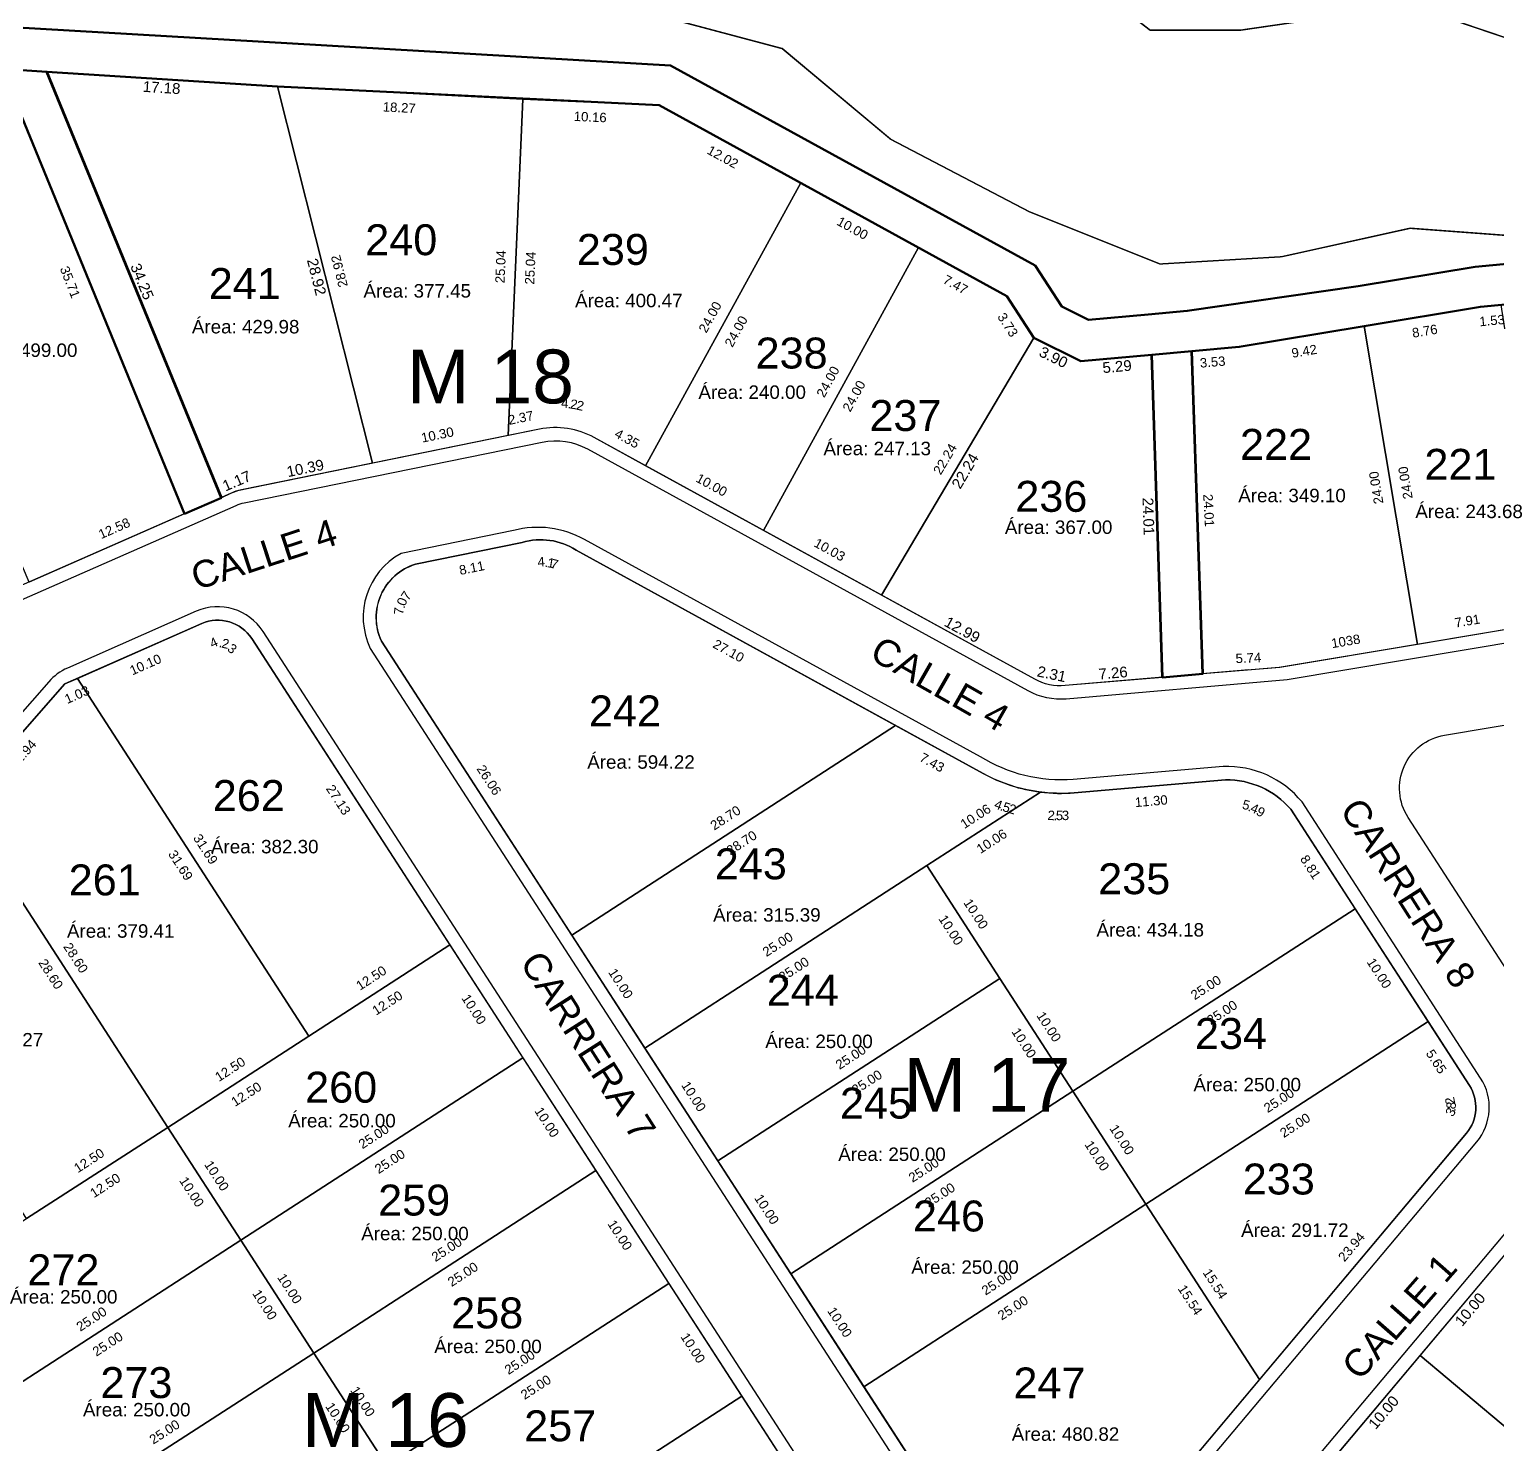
# Model space of a CAD drawing. Header units: metres. Extents: x 859577 to 860336, y 1645916 to 1646650.
# Drawn here: x 860127.2 to 860236.5, y 1646327.1 to 1646432.4 of the extents above; entities that cross this region are included whole.
import ezdxf
from ezdxf.enums import TextEntityAlignment as Align

# ---------------------------------------------------------------- set-up
doc = ezdxf.new("R2010")
doc.units = ezdxf.units.M
for name, color, linetype in [('A-CALZADA', 252, 'Continuous'), ('A-MZ_6', 2, 'Continuous'), ('A-NUMERO LOTE', 251, 'Continuous'), ('A-SENDEROS', 97, 'Continuous'), ('A-ZONA VERDE', 103, 'Continuous'), ('C-PROP', 7, 'Continuous'), ('C-PROP-LINE', 230, 'Continuous'), ('C-PROP-LINE-TEXT', 7, 'Continuous'), ('CVL_CUADCON_TIT', 7, 'Continuous'), ('GUEVARA_TEXTOS', 4, 'Continuous')]:
    doc.layers.add(name, color=color, linetype=linetype)
doc.layers.add('A-VIA', color=30, linetype='Continuous', lineweight=30)
doc.layers.add('A_LINEA UTIL', color=3, linetype='Continuous', lineweight=53)
doc.styles.add('ARIAL', font='arial.ttf')
doc.styles.get("Standard").update_dxf_attribs({"font": 'arial.ttf'})

msp = doc.modelspace()

# ---------------------------------------------------------------- linework, layer by layer
at = {"layer": 'A-CALZADA'}
for points in [[(860108.53831, 1646153.65028), (860126.65515, 1646173.60405, 0.080523021), (860127.35289, 1646174.67724), (860121.71999, 1646192.44855, -0.080364937), (860121.48677, 1646194.02841), (860121.62004, 1646203.66921, -0.172900472), (860122.79101, 1646206.81604), (860209.86693, 1646310.47919), (860240.89764, 1646347.421), (860250.45565, 1646358.56658), (860265.69141, 1646376.33298), (860300.36588, 1646419.77213, 0.109567421), (860302.56734, 1646423.99672), (860307.42428, 1646442.09948, -0.190147504)], [(860238.41109, 1646386.92136), (860220.78414, 1646383.97749), (860204.3655, 1646382.54325, -0.147779862), (860201.53564, 1646383.14165), (860168.77205, 1646401.11821, 0.177565632), (860165.36813, 1646401.63391), (860143.19892, 1646397.11435, 0.053460192), (860142.58931, 1646396.92046), (860126.63085, 1646389.89415, 0.109457738), (860124.88646, 1646388.6148), (860106.99319, 1646368.21165, -0.091520038), (860105.5685, 1646367.08684), (860094.42238, 1646361.20192, -0.140319047), (860091.72892, 1646360.63637), (860072.02539, 1646362.05463, -0.156227718), (860070.3271, 1646362.7365), (860059.99421, 1646371.29515), (860057.58064, 1646383.24822), (860049.29989, 1646398.31081), (860041.13131, 1646412.88751), (860040.98174, 1646418.86329), (860056.83487, 1646441.36195)], [(860238.41109, 1646386.92136), (860220.78414, 1646383.97749), (860204.3655, 1646382.54325, -0.147779862), (860201.53564, 1646383.14165), (860168.77205, 1646401.11821, 0.177565632), (860165.36813, 1646401.63391), (860143.19892, 1646397.11435, 0.053460192), (860142.58931, 1646396.92046), (860126.63085, 1646389.89415, 0.109457738), (860124.88646, 1646388.6148), (860106.99319, 1646368.21165, -0.091520038), (860105.5685, 1646367.08684), (860094.42238, 1646361.20192, -0.140319047), (860091.72892, 1646360.63637), (860072.02539, 1646362.05463, -0.156227718), (860070.3271, 1646362.7365), (860059.99421, 1646371.29515), (860057.58064, 1646383.24822), (860049.29989, 1646398.31081), (860041.13131, 1646412.88751), (860040.98174, 1646418.86329), (860056.83487, 1646441.36195)]]:
    msp.add_lwpolyline(points, format="xyb", dxfattribs=at)
for points in [[(860152.57873, 1646386.31246), (860198.86618, 1646314.7562, 0.504438682), (860205.28759, 1646314.356), (860234.8924, 1646349.60028, 0.329399479), (860235.18814, 1646354.34558), (860221.9021, 1646374.88462, 0.23649435), (860216.03572, 1646377.5164), (860204.87516, 1646376.56494, -0.161848831), (860197.97735, 1646378.2502), (860168.52863, 1646394.40797, 0.194427371), (860163.25058, 1646395.0788), (860154.87448, 1646393.37119, 0.396378725)], [(860152.57873, 1646386.31246), (860198.86618, 1646314.7562, 0.504438682), (860205.28759, 1646314.356), (860234.8924, 1646349.60028, 0.329399479), (860235.18814, 1646354.34558), (860221.9021, 1646374.88462, 0.23649435), (860216.03572, 1646377.5164), (860204.87516, 1646376.56494, -0.161848831), (860197.97735, 1646378.2502), (860168.52863, 1646394.40797, 0.194427371), (860163.25058, 1646395.0788), (860154.87448, 1646393.37119, 0.396378725)], [(860104.03513, 1646354.56972), (860159.84166, 1646268.29782, 0.504438682), (860166.26306, 1646267.89763), (860195.86788, 1646303.14191, 0.329399479), (860196.16361, 1646307.88721), (860144.61347, 1646387.57913, 0.368254276), (860139.64306, 1646389.06745), (860130.06253, 1646384.84926, 0.109457738), (860128.66702, 1646383.82578), (860111.50421, 1646364.25555, -0.091520038), (860108.36989, 1646361.78097), (860105.52611, 1646360.27952, 0.440345985)], [(860104.03513, 1646354.56972), (860159.84166, 1646268.29782, 0.504438682), (860166.26306, 1646267.89763), (860195.86788, 1646303.14191, 0.329399479), (860196.16361, 1646307.88721), (860144.61347, 1646387.57913, 0.368254276), (860139.64306, 1646389.06745), (860130.06253, 1646384.84926, 0.109457738), (860128.66702, 1646383.82578), (860111.50421, 1646364.25555, -0.091520038), (860108.36989, 1646361.78097), (860105.52611, 1646360.27952, 0.440345985)], [(860232.49323, 1646379.84992), (860239.1534, 1646380.96223), (860253.84031, 1646382.3524, -0.675073782), (860257.2506, 1646375.76276), (860244.32073, 1646360.7208, -0.500874969), (860237.9288, 1646361.15568), (860229.79357, 1646373.73201, -0.539661375)], [(860232.49323, 1646379.84992), (860239.1534, 1646380.96223), (860253.84031, 1646382.3524, -0.675073782), (860257.2506, 1646375.76276), (860244.32073, 1646360.7208, -0.500874969), (860237.9288, 1646361.15568), (860229.79357, 1646373.73201, -0.539661375)]]:
    msp.add_lwpolyline(points, format="xyb", close=True, dxfattribs=at)
at = {"layer": 'A-MZ_6'}
for points in [[(860301.69013, 1646515.27624), (860307.88245, 1646511.85292), (860315.40146, 1646506.56526, -0.182009516), (860316.59136, 1646504.81783), (860320.74695, 1646487.6692), (860322.03159, 1646463.24181, -0.182841476), (860321.38564, 1646461.21934), (860319.46318, 1646458.79693), (860303.69528, 1646448.97584, 0.190147504), (860301.07236, 1646445.43774), (860295.80645, 1646425.81065, -0.109567421), (860295.00592, 1646424.27444), (860280.46603, 1646406.96482), (860273.85403, 1646399.09329), (860265.28915, 1646391.2753, -0.16281266), (860262.96893, 1646390.24737), (860238.28151, 1646387.91357), (860220.23701, 1646384.89996), (860220.19001, 1646384.89596)], [(860317.46602, 1646501.20841), (860320.74695, 1646487.6692), (860322.03159, 1646463.24181, -0.182841476), (860321.38564, 1646461.21934), (860319.46318, 1646458.79693), (860303.69528, 1646448.97584, 0.190147504), (860301.07236, 1646445.43774), (860295.80645, 1646425.81065, -0.109567421), (860295.00592, 1646424.27444), (860280.46603, 1646406.96482), (860273.85403, 1646399.09329), (860265.28915, 1646391.2753, -0.16281266), (860262.96893, 1646390.24737), (860238.28151, 1646387.91357), (860220.23701, 1646384.89996), (860220.19001, 1646384.89596)], [(860329.29996, 1646458.32267), (860325.29905, 1646453.28128, -0.085937771), (860324.28059, 1646452.37257), (860309.26443, 1646443.01971, 0.190147504), (860308.39012, 1646441.84034), (860303.53318, 1646423.73758, -0.109298226), (860301.1398, 1646419.13872), (860266.46197, 1646375.69537), (860251.21475, 1646357.9156), (860241.66007, 1646346.7739), (860210.63264, 1646309.83601), (860123.55672, 1646206.17285, 0.172900472), (860122.61994, 1646203.65539), (860122.48667, 1646194.01459, 0.080364937), (860122.67325, 1646192.7507), (860127.50673, 1646177.50148, -0.182675814), (860127.35289, 1646174.67724)], [(860217.93254, 1646384.7035), (860204.28055, 1646383.53964, -0.147779862), (860202.01667, 1646384.01836), (860169.25308, 1646401.99492, 0.177565632), (860165.16837, 1646402.61375), (860142.99916, 1646398.09419, 0.053460192), (860142.18635, 1646397.83568), (860126.22789, 1646390.80936, 0.109457738), (860124.13463, 1646389.27415), (860106.24135, 1646368.871, -0.091520038), (860105.1016, 1646367.97115), (860093.95548, 1646362.08623, -0.140319047), (860091.80071, 1646361.63379), (860072.09718, 1646363.05205, -0.156227718), (860070.96499, 1646363.50663), (860059.67936, 1646372.85442)], [(860217.93254, 1646384.7035), (860204.28055, 1646383.53964, -0.147779862), (860202.01667, 1646384.01836), (860169.25308, 1646401.99492, 0.177565632), (860165.16837, 1646402.61375), (860142.5789, 1646398.00851), (860126.22789, 1646390.80936, 0.109457738), (860124.13463, 1646389.27415), (860106.24135, 1646368.871, -0.091520038), (860105.1016, 1646367.97115), (860093.95548, 1646362.08623, -0.140319047), (860091.80071, 1646361.63379), (860072.09718, 1646363.05205, -0.156227718), (860070.96499, 1646363.50663), (860059.67936, 1646372.85442)], [(860106.06896, 1646359.43531, 0.440097484), (860104.94937, 1646355.15506), (860160.6813, 1646268.84096, 0.504438682), (860165.49736, 1646268.54082), (860195.10217, 1646303.7851, 0.329399479), (860195.32397, 1646307.34407), (860143.77383, 1646387.03599, 0.368254276), (860140.04602, 1646388.15223), (860129.85713, 1646383.66619), (860112.25605, 1646363.5962, -0.091520038), (860108.83678, 1646360.89666), (860106.06896, 1646359.43531)], [(860106.06896, 1646359.43531, 0.440097484), (860104.94937, 1646355.15506), (860160.6813, 1646268.84096, 0.504438682), (860165.49736, 1646268.54082), (860195.10217, 1646303.7851, 0.329399479), (860195.32397, 1646307.34407), (860143.77383, 1646387.03599, 0.368254276), (860140.04602, 1646388.15223), (860129.85713, 1646383.66619), (860112.25605, 1646363.5962, -0.091520038), (860108.83678, 1646360.89666), (860106.06896, 1646359.43531)]]:
    msp.add_lwpolyline(points, format="xyb", dxfattribs=at)
msp.add_lwpolyline([(860153.41837, 1646386.8556), (860199.70582, 1646315.29933, 0.504438682), (860204.52188, 1646314.99919), (860234.12669, 1646350.24347, 0.329399479), (860234.3485, 1646353.80245), (860221.06246, 1646374.34148, 0.222722549), (860216.21732, 1646376.52826), (860204.96011, 1646375.56855, -0.147779862), (860198.16846, 1646377.00471), (860167.89283, 1646393.61619, 0.220050793), (860163.89055, 1646394.18869), (860155.94821, 1646392.56952, 0.455178245)], format="xyb", close=True, dxfattribs=at)
msp.add_lwpolyline([(860153.41837, 1646386.8556), (860199.70582, 1646315.29933, 0.504438682), (860204.52188, 1646314.99919), (860234.12669, 1646350.24347, 0.329399479), (860234.3485, 1646353.80245), (860221.06246, 1646374.34148, 0.222722549), (860216.21732, 1646376.52826), (860204.96011, 1646375.56855, -0.147779862), (860198.16846, 1646377.00471), (860167.89283, 1646393.61619, 0.220050793), (860163.89055, 1646394.18869), (860155.94821, 1646392.56952, 0.455178245)], format="xyb", close=True, dxfattribs=at)
at = {"layer": 'A-SENDEROS', "lineweight": 9, "flags": 128}
for points in [[(860056.83487, 1646441.36195), (860040.98175, 1646418.86329), (860041.13131, 1646412.88751), (860049.29989, 1646398.31081), (860057.58064, 1646383.24822), (860059.99421, 1646371.29515), (860059.99421, 1646371.29515), (860090.63142, 1646387.47096), (860108.84848, 1646408.24333), (860102.97368, 1646420.91112), (860114.91302, 1646430.1474), (860125.21129, 1646429.42163), (860128.53941, 1646429.2101), (860145.68109, 1646428.12061), (860174.07142, 1646426.72641), (860199.93634, 1646412.52402), (860201.95137, 1646409.40897), (860205.4494, 1646407.68363), (860210.71844, 1646408.15192), (860213.71081, 1646408.43065), (860217.23609, 1646408.73119), (860226.52933, 1646410.28325), (860235.17146, 1646411.72657), (860254.8787, 1646413.58957)], [(860059.04724, 1646439.29338), (860044.00563, 1646417.94642), (860044.11177, 1646413.70565), (860051.92293, 1646399.76675), (860060.43051, 1646384.29157), (860062.14089, 1646375.82102), (860088.74103, 1646389.86534), (860105.30521, 1646408.75299), (860099.24537, 1646421.81979), (860113.96539, 1646433.20721), (860174.92125, 1646429.68228), (860202.04401, 1646414.78921), (860204.02074, 1646411.73336), (860206.02188, 1646410.74634), (860210.44653, 1646411.13958), (860213.35691, 1646411.41067), (860226.06762, 1646413.24769), (860234.7827, 1646414.70319), (860253.69677, 1646416.49121), (860259.31733, 1646421.03043), (860263.18162, 1646426.06731), (860269.13434, 1646434.69894)]]:
    msp.add_lwpolyline(points, dxfattribs=at)
at = {"layer": 'A-SENDEROS', "color": 7, "lineweight": 13, "true_color": 0xffffff}
for points in [[(860056.83487, 1646441.36195), (860040.98175, 1646418.86329), (860041.13131, 1646412.88751), (860049.29989, 1646398.31081), (860057.58064, 1646383.24822), (860059.99421, 1646371.29515), (860090.63142, 1646387.47096), (860108.84848, 1646408.24333), (860102.97368, 1646420.91112), (860114.91302, 1646430.1474), (860125.21129, 1646429.42163), (860128.53941, 1646429.2101), (860145.68109, 1646428.12061), (860174.07142, 1646426.72641), (860199.93634, 1646412.52402), (860201.95137, 1646409.40897), (860205.4494, 1646407.68363), (860210.71844, 1646408.15192), (860213.71081, 1646408.43065), (860217.23609, 1646408.73119), (860226.52933, 1646410.28325), (860235.17146, 1646411.72657), (860254.8787, 1646413.58957)], [(860269.13434, 1646434.69894), (860263.18162, 1646426.06731), (860259.31733, 1646421.03043), (860253.69677, 1646416.49121), (860234.7827, 1646414.70319), (860226.06762, 1646413.24769), (860213.35691, 1646411.41067), (860210.44653, 1646411.13958), (860206.02188, 1646410.74634), (860204.02074, 1646411.73336), (860202.04401, 1646414.78921), (860174.92125, 1646429.68228), (860113.96539, 1646433.20721), (860099.24537, 1646421.81979), (860105.30521, 1646408.75299), (860088.74103, 1646389.86534), (860062.14089, 1646375.82102), (860060.43051, 1646384.29157), (860051.92293, 1646399.76675), (860044.11177, 1646413.70565), (860044.00563, 1646417.94642), (860059.04724, 1646439.29338)]]:
    msp.add_lwpolyline(points, dxfattribs=at)
at = {"layer": 'A-SENDEROS', "lineweight": 9, "flags": 128}
for points in [[(860138.75699, 1646396.32577), (860125.21129, 1646429.42163), (860128.53941, 1646429.2101), (860141.51354, 1646397.51076)], [(860210.71844, 1646408.15192), (860213.71081, 1646408.43065), (860214.51176, 1646384.41187), (860211.51688, 1646384.15655)]]:
    msp.add_lwpolyline(points, close=True, dxfattribs=at)
at = {"layer": 'A-VIA'}
msp.add_lwpolyline([(860238.41109, 1646386.92136), (860220.78414, 1646383.97749), (860204.3655, 1646382.54325, -0.147779862), (860201.53564, 1646383.14165), (860168.77205, 1646401.11821, 0.177565632), (860165.36813, 1646401.63391), (860143.19892, 1646397.11435, 0.053460192), (860142.58931, 1646396.92046), (860126.63085, 1646389.89415, 0.109457738), (860124.88646, 1646388.6148), (860106.99319, 1646368.21165, -0.091520038), (860105.5685, 1646367.08684), (860094.42238, 1646361.20192, -0.140319047), (860091.72892, 1646360.63637), (860072.02539, 1646362.05463, -0.156227718), (860070.3271, 1646362.7365), (860059.99421, 1646371.29515), (860057.58064, 1646383.24822), (860049.29989, 1646398.31081), (860041.13131, 1646412.88751), (860040.98174, 1646418.86329), (860056.83487, 1646441.36195)], format="xyb", dxfattribs=at)
msp.add_lwpolyline([(860238.41109, 1646386.92136), (860220.78414, 1646383.97749), (860204.3655, 1646382.54325, -0.147779862), (860201.53564, 1646383.14165), (860168.77205, 1646401.11821, 0.177565632), (860165.36813, 1646401.63391), (860143.19892, 1646397.11435, 0.053460192), (860142.58931, 1646396.92046), (860126.63085, 1646389.89415, 0.109457738), (860124.88646, 1646388.6148), (860106.99319, 1646368.21165, -0.091520038), (860105.5685, 1646367.08684), (860094.42238, 1646361.20192, -0.140319047), (860091.72892, 1646360.63637), (860072.02539, 1646362.05463, -0.156227718), (860070.3271, 1646362.7365), (860059.99421, 1646371.29515), (860057.58064, 1646383.24822), (860049.29989, 1646398.31081), (860041.13131, 1646412.88751), (860040.98174, 1646418.86329), (860056.83487, 1646441.36195)], format="xyb", dxfattribs=at)
for points in [[(860152.57873, 1646386.31246), (860198.86618, 1646314.7562, 0.504438682), (860205.28759, 1646314.356), (860234.8924, 1646349.60028, 0.329399479), (860235.18814, 1646354.34558), (860221.9021, 1646374.88462, 0.23649435), (860216.03572, 1646377.5164), (860204.87516, 1646376.56494, -0.161848831), (860197.97735, 1646378.2502), (860168.52863, 1646394.40797, 0.194427371), (860163.25058, 1646395.0788), (860154.87448, 1646393.37119, 0.396378725)], [(860152.57873, 1646386.31246), (860198.86618, 1646314.7562, 0.504438682), (860205.28759, 1646314.356), (860234.8924, 1646349.60028, 0.329399479), (860235.18814, 1646354.34558), (860221.9021, 1646374.88462, 0.23649435), (860216.03572, 1646377.5164), (860204.87516, 1646376.56494, -0.161848831), (860197.97735, 1646378.2502), (860168.52863, 1646394.40797, 0.194427371), (860163.25058, 1646395.0788), (860154.87448, 1646393.37119, 0.396378725)], [(860104.03513, 1646354.56972), (860159.84166, 1646268.29782, 0.504438682), (860166.26306, 1646267.89763), (860195.86788, 1646303.14191, 0.329399479), (860196.16361, 1646307.88721), (860144.61347, 1646387.57913, 0.368254276), (860139.64306, 1646389.06745), (860130.06253, 1646384.84926, 0.109457738), (860128.66702, 1646383.82578), (860111.50421, 1646364.25555, -0.091520038), (860108.36989, 1646361.78097), (860105.52611, 1646360.27952, 0.440345985)], [(860104.03513, 1646354.56972), (860159.84166, 1646268.29782, 0.504438682), (860166.26306, 1646267.89763), (860195.86788, 1646303.14191, 0.329399479), (860196.16361, 1646307.88721), (860144.61347, 1646387.57913, 0.368254276), (860139.64306, 1646389.06745), (860130.06253, 1646384.84926, 0.109457738), (860128.66702, 1646383.82578), (860111.50421, 1646364.25555, -0.091520038), (860108.36989, 1646361.78097), (860105.52611, 1646360.27952, 0.440345985)], [(860232.49323, 1646379.84992), (860239.1534, 1646380.96223), (860253.84031, 1646382.3524, -0.675073782), (860257.2506, 1646375.76276), (860244.32073, 1646360.7208, -0.500874969), (860237.9288, 1646361.15568), (860229.79357, 1646373.73201, -0.539661375)], [(860232.49323, 1646379.84992), (860239.1534, 1646380.96223), (860253.84031, 1646382.3524, -0.675073782), (860257.2506, 1646375.76276), (860244.32073, 1646360.7208, -0.500874969), (860237.9288, 1646361.15568), (860229.79357, 1646373.73201, -0.539661375)]]:
    msp.add_lwpolyline(points, format="xyb", close=True, dxfattribs=at)
at = {"layer": 'A-ZONA VERDE', "flags": 128}
msp.add_lwpolyline([(860056.83487, 1646441.36195), (860040.98174, 1646418.86329), (860041.13131, 1646412.88751), (860049.29989, 1646398.31081), (860057.58064, 1646383.24822), (860059.67936, 1646372.85442), (860060.9516, 1646371.80063), (860090.63142, 1646387.47096), (860108.84848, 1646408.24333), (860102.97368, 1646420.91112), (860114.91302, 1646430.1474), (860119.68585, 1646429.7973), (860122.18647, 1646429.61388), (860145.68109, 1646428.12061), (860174.07142, 1646426.72641), (860199.92535, 1646412.54101), (860201.95137, 1646409.40897), (860205.4494, 1646407.68363), (860217.23609, 1646408.73119), (860226.52933, 1646410.28325), (860235.17146, 1646411.72657), (860254.8787, 1646413.58957)], dxfattribs=at)
msp.add_lwpolyline([(860056.83487, 1646441.36195), (860040.98174, 1646418.86329), (860041.13131, 1646412.88751), (860049.29989, 1646398.31081), (860057.58064, 1646383.24822), (860059.67936, 1646372.85442), (860060.9516, 1646371.80063), (860090.63142, 1646387.47096), (860108.84848, 1646408.24333), (860102.97368, 1646420.91112), (860114.91302, 1646430.1474), (860119.68585, 1646429.7973), (860122.18647, 1646429.61388), (860145.68109, 1646428.12061), (860174.07142, 1646426.72641), (860199.92535, 1646412.54101), (860201.95137, 1646409.40897), (860205.4494, 1646407.68363), (860217.23609, 1646408.73119), (860226.52933, 1646410.28325), (860235.17146, 1646411.72657), (860254.8787, 1646413.58957)], dxfattribs=at)
at = {"layer": 'A-ZONA VERDE', "color": 5, "const_width": 0.1}
for points in [[(860206.569, 1646435.423), (860210.6, 1646432.311), (860217.358, 1646432.307), (860229.94524, 1646434.13603), (860237.79, 1646431.485), (860242.513, 1646430.857), (860248.921, 1646432.701)], [(860262.891, 1646433.88), (860261.241, 1646427.817), (860256.94271, 1646423.24774), (860247.989, 1646419.28), (860237.935, 1646416.964), (860229.938, 1646417.559), (860220.382, 1646415.445), (860211.339, 1646414.905), (860201.62, 1646418.79), (860191.28, 1646424.194), (860183.216, 1646430.93), (860170.741, 1646434.247)]]:
    msp.add_lwpolyline(points, dxfattribs=at)
at = {"layer": 'A-ZONA VERDE'}
for points in [[(860206.569, 1646435.423), (860210.6, 1646432.311), (860217.358, 1646432.307), (860229.94524, 1646434.13603), (860237.79, 1646431.485), (860242.513, 1646430.857), (860248.921, 1646432.701)], [(860262.891, 1646433.88), (860261.241, 1646427.817), (860256.94271, 1646423.24774), (860247.989, 1646419.28), (860237.935, 1646416.964), (860229.938, 1646417.559), (860220.382, 1646415.445), (860211.339, 1646414.905), (860201.62, 1646418.79), (860191.28, 1646424.194), (860183.216, 1646430.93), (860170.741, 1646434.247)]]:
    msp.add_lwpolyline(points, dxfattribs=at)
at = {"layer": 'A_LINEA UTIL'}
for points in [[(860141.51354, 1646397.51076), (860128.53941, 1646429.2101)], [(860211.51688, 1646384.15655), (860210.71844, 1646408.15192)], [(860214.51176, 1646384.41187), (860213.71081, 1646408.43065)]]:
    msp.add_lwpolyline(points, dxfattribs=at)
at = {"layer": 'C-PROP-LINE', "color": 2, "lineweight": 30}
for points in [[(860138.75699, 1646396.32577), (860127.21378, 1646391.24344), (860111.68701, 1646427.65175), (860114.91302, 1646430.1474), (860125.20516, 1646429.43659)], [(860162.84931, 1646402.14097), (860152.76149, 1646400.0844), (860145.68109, 1646428.12061), (860163.92461, 1646427.16247)], [(860162.84931, 1646402.14097), (860152.76149, 1646400.0844), (860145.68109, 1646428.12061), (860163.92461, 1646427.16247)], [(860181.8333, 1646395.09247), (860173.06623, 1646399.90273), (860184.61087, 1646420.94368), (860193.37793, 1646416.13341)], [(860181.8333, 1646395.09247), (860173.06623, 1646399.90273), (860184.61087, 1646420.94368), (860193.37793, 1646416.13341)], [(860190.6287, 1646390.26665), (860181.8333, 1646395.09247), (860193.37793, 1646416.13341), (860199.92535, 1646412.54101), (860201.95137, 1646409.40897)], [(860190.6287, 1646390.26665), (860181.8333, 1646395.09247), (860193.37793, 1646416.13341), (860199.92535, 1646412.54101), (860201.95137, 1646409.40897)], [(860238.28151, 1646387.91357), (860230.4828, 1646386.61111), (860226.52933, 1646410.28325), (860235.17146, 1646411.72657), (860236.69351, 1646411.87045), (860240.38114, 1646388.11206)], [(860238.28151, 1646387.91357), (860230.4828, 1646386.61111), (860226.52933, 1646410.28325), (860235.17146, 1646411.72657), (860236.69351, 1646411.87045), (860240.38114, 1646388.11206)], [(860230.4828, 1646386.61111), (860220.23701, 1646384.89996), (860214.51176, 1646384.41187), (860213.71081, 1646408.43065), (860217.23609, 1646408.73119), (860226.52933, 1646410.28325)], [(860230.4828, 1646386.61111), (860220.19001, 1646384.89596), (860214.51176, 1646384.41187), (860213.71081, 1646408.43065), (860217.23609, 1646408.73119), (860226.52933, 1646410.28325)], [(860148.01286, 1646357.46843), (860137.51732, 1646350.6792), (860121.98535, 1646374.69023), (860129.85713, 1646383.66619), (860130.79831, 1646384.08058)], [(860148.01286, 1646357.46843), (860137.51732, 1646350.6792), (860121.98535, 1646374.69023), (860129.85713, 1646383.66619), (860130.79831, 1646384.08058)], [(860113.41765, 1646364.92074), (860121.98535, 1646374.69023), (860137.51732, 1646350.6792), (860127.02178, 1646343.88997)], [(860113.41765, 1646364.92074), (860121.98535, 1646374.69023), (860137.51732, 1646350.6792), (860127.02178, 1646343.88997)], [(860199.42597, 1646361.76076), (860178.43489, 1646348.18231), (860173.0035, 1646356.57874), (860193.99458, 1646370.1572)], [(860199.42597, 1646361.76076), (860178.43489, 1646348.18231), (860173.0035, 1646356.57874), (860193.99458, 1646370.1572)], [(860225.84843, 1646366.94279), (860231.27981, 1646358.54635), (860210.28873, 1646344.9679), (860204.85735, 1646353.36433)], [(860225.84843, 1646366.94279), (860231.27981, 1646358.54635), (860210.28873, 1646344.9679), (860204.85735, 1646353.36433)], [(860158.5084, 1646364.25766), (860163.93978, 1646355.86123), (860142.9487, 1646342.28277), (860137.51732, 1646350.6792), (860148.01286, 1646357.46843)], [(860158.5084, 1646364.25766), (860163.93978, 1646355.86123), (860142.9487, 1646342.28277), (860137.51732, 1646350.6792), (860148.01286, 1646357.46843)], [(860183.86627, 1646339.78587), (860178.43489, 1646348.18231), (860199.42597, 1646361.76076), (860204.85735, 1646353.36433)], [(860183.86627, 1646339.78587), (860178.43489, 1646348.18231), (860199.42597, 1646361.76076), (860204.85735, 1646353.36433)], [(860163.93978, 1646355.86123), (860169.37116, 1646347.4648), (860148.38008, 1646333.88634), (860142.9487, 1646342.28277)], [(860163.93978, 1646355.86123), (860169.37116, 1646347.4648), (860148.38008, 1646333.88634), (860142.9487, 1646342.28277)], [(860210.28873, 1646344.9679), (860189.29765, 1646331.38944), (860183.86627, 1646339.78587), (860204.85735, 1646353.36433)], [(860210.28873, 1646344.9679), (860189.29765, 1646331.38944), (860183.86627, 1646339.78587), (860204.85735, 1646353.36433)], [(860142.9487, 1646342.28277), (860121.95762, 1646328.70431), (860116.52623, 1646337.10075), (860116.58307, 1646337.13751), (860127.02178, 1646343.88997), (860137.51732, 1646350.6792)], [(860142.9487, 1646342.28277), (860121.95762, 1646328.70431), (860116.52623, 1646337.10075), (860116.58307, 1646337.13751), (860127.02178, 1646343.88997), (860137.51732, 1646350.6792)], [(860169.37116, 1646347.4648), (860174.80255, 1646339.06836), (860153.81146, 1646325.48991), (860148.38008, 1646333.88634)], [(860169.37116, 1646347.4648), (860174.80255, 1646339.06836), (860153.81146, 1646325.48991), (860148.38008, 1646333.88634)], [(860148.38008, 1646333.88634), (860127.389, 1646320.30788), (860121.95762, 1646328.70431), (860142.9487, 1646342.28277)], [(860148.38008, 1646333.88634), (860127.389, 1646320.30788), (860121.95762, 1646328.70431), (860142.9487, 1646342.28277)], [(860230.69508, 1646333.72018), (860237.12695, 1646341.37727), (860255.1193, 1646326.26389), (860248.76107, 1646318.54494)], [(860174.80255, 1646339.06836), (860180.23393, 1646330.67193), (860159.24285, 1646317.09347), (860153.81146, 1646325.48991)], [(860174.80255, 1646339.06836), (860180.23393, 1646330.67193), (860159.24285, 1646317.09347), (860153.81146, 1646325.48991)], [(860153.81146, 1646325.48991), (860132.82038, 1646311.91145), (860127.389, 1646320.30788), (860148.38008, 1646333.88634)], [(860153.81146, 1646325.48991), (860132.82038, 1646311.91145), (860127.389, 1646320.30788), (860148.38008, 1646333.88634)], [(860224.26321, 1646326.06309), (860230.69508, 1646333.72018), (860248.76107, 1646318.54494), (860242.40284, 1646310.82599)], [(860180.23393, 1646330.67193), (860185.66531, 1646322.2755), (860164.67423, 1646308.69704), (860159.24285, 1646317.09347)], [(860180.23393, 1646330.67193), (860185.66531, 1646322.2755), (860164.67423, 1646308.69704), (860159.24285, 1646317.09347)]]:
    msp.add_lwpolyline(points, close=True, dxfattribs=at)
for points in [[(860145.68109, 1646428.12061), (860152.76149, 1646400.0844), (860142.99916, 1646398.09419, 0.053460174), (860142.18635, 1646397.83568), (860141.51354, 1646397.51076), (860128.53941, 1646429.2101)], [(860165.16837, 1646402.61375), (860162.84931, 1646402.14097), (860163.92461, 1646427.16247), (860174.07142, 1646426.72641), (860184.61087, 1646420.94368), (860173.06623, 1646399.90273), (860169.25308, 1646401.99492, 0.177565632)], [(860165.16837, 1646402.61375), (860162.84931, 1646402.14097), (860163.92461, 1646427.16247), (860174.07142, 1646426.72641), (860184.61087, 1646420.94368), (860173.06623, 1646399.90273), (860169.25308, 1646401.99492, 0.177565632)], [(860202.01667, 1646384.01836), (860190.6287, 1646390.26665), (860201.95137, 1646409.40897), (860205.4494, 1646407.68363), (860210.71844, 1646408.15192), (860211.51688, 1646384.15655), (860204.28055, 1646383.53964, -0.147779862)], [(860167.89283, 1646393.61619), (860191.65373, 1646380.57918), (860167.57212, 1646364.97517), (860153.41837, 1646386.8556, -0.453637222), (860155.94821, 1646392.56952), (860163.89055, 1646394.18869, -0.220050793)], [(860167.89283, 1646393.61619), (860191.65373, 1646380.57918), (860167.57212, 1646364.97517), (860153.41837, 1646386.8556, -0.453637222), (860155.94821, 1646392.56952), (860163.89055, 1646394.18869, -0.220050793)], [(860148.01286, 1646357.46843), (860130.79831, 1646384.08058), (860140.04602, 1646388.15223, -0.368254276), (860143.77383, 1646387.03599), (860158.5084, 1646364.25766)], [(860148.01286, 1646357.46843), (860130.79831, 1646384.08058), (860140.04602, 1646388.15223, -0.368254276), (860143.77383, 1646387.03599), (860158.5084, 1646364.25766)], [(860173.0035, 1646356.57874), (860167.57212, 1646364.97517), (860191.65373, 1646380.57918), (860198.16846, 1646377.00471, 0.094363171), (860202.43888, 1646375.61954), (860193.99458, 1646370.1572)], [(860173.0035, 1646356.57874), (860167.57212, 1646364.97517), (860191.65373, 1646380.57918), (860198.16846, 1646377.00471, 0.094363171), (860202.43888, 1646375.61954), (860193.99458, 1646370.1572)], [(860193.99458, 1646370.1572), (860202.43888, 1646375.61954, 0.052682042), (860204.96011, 1646375.56855), (860216.21732, 1646376.52826, -0.222722549), (860221.06246, 1646374.34148), (860225.84843, 1646366.94279), (860204.85735, 1646353.36433), (860199.42597, 1646361.76076)], [(860193.99458, 1646370.1572), (860202.43888, 1646375.61954, 0.052682042), (860204.96011, 1646375.56855), (860216.21732, 1646376.52826, -0.222722549), (860221.06246, 1646374.34148), (860225.84843, 1646366.94279), (860204.85735, 1646353.36433), (860199.42597, 1646361.76076)], [(860234.3485, 1646353.80245, -0.329399479), (860234.12669, 1646350.24347), (860218.73169, 1646331.91584), (860210.28873, 1646344.9679), (860231.27981, 1646358.54635)], [(860234.3485, 1646353.80245, -0.329399479), (860234.12669, 1646350.24347), (860218.73169, 1646331.91584), (860210.28873, 1646344.9679), (860231.27981, 1646358.54635)], [(860199.70582, 1646315.29933), (860189.29765, 1646331.38944), (860210.28873, 1646344.9679), (860218.73169, 1646331.91584), (860204.52188, 1646314.99919, -0.504438682)], [(860199.70582, 1646315.29933), (860189.29765, 1646331.38944), (860210.28873, 1646344.9679), (860218.73169, 1646331.91584), (860204.52188, 1646314.99919, -0.504438682)]]:
    msp.add_lwpolyline(points, format="xyb", close=True, dxfattribs=at)
at = {"layer": 'CVL_CUADCON_TIT', "color": 78, "lineweight": 50, "flags": 128}
for points in [[(860056.83487, 1646441.36195), (860040.98175, 1646418.86329), (860041.13131, 1646412.88751), (860049.29989, 1646398.31081), (860057.58064, 1646383.24822), (860059.99421, 1646371.29515), (860059.99421, 1646371.29515), (860090.63142, 1646387.47096), (860108.84848, 1646408.24333), (860102.97368, 1646420.91112), (860114.91302, 1646430.1474), (860125.21129, 1646429.42163), (860128.53941, 1646429.2101), (860145.68109, 1646428.12061), (860174.07142, 1646426.72641), (860199.93634, 1646412.52402), (860201.95137, 1646409.40897), (860205.4494, 1646407.68363), (860210.71844, 1646408.15192), (860213.71081, 1646408.43065), (860217.23609, 1646408.73119), (860226.52933, 1646410.28325), (860235.17146, 1646411.72657), (860254.8787, 1646413.58957)], [(860059.04724, 1646439.29338), (860044.00563, 1646417.94642), (860044.11177, 1646413.70565), (860051.92293, 1646399.76675), (860060.43051, 1646384.29157), (860062.14089, 1646375.82102), (860088.74103, 1646389.86534), (860105.30521, 1646408.75299), (860099.24537, 1646421.81979), (860113.96539, 1646433.20721), (860174.92125, 1646429.68228), (860202.04401, 1646414.78921), (860204.02074, 1646411.73336), (860206.02188, 1646410.74634), (860210.44653, 1646411.13958), (860213.35691, 1646411.41067), (860226.06762, 1646413.24769), (860234.7827, 1646414.70319), (860253.69677, 1646416.49121), (860259.31733, 1646421.03043), (860263.18162, 1646426.06731), (860269.13434, 1646434.69894)]]:
    msp.add_lwpolyline(points, dxfattribs=at)
for points in [[(860138.75699, 1646396.32577), (860125.21129, 1646429.42163), (860128.53941, 1646429.2101), (860141.51354, 1646397.51076)], [(860210.71844, 1646408.15192), (860213.71081, 1646408.43065), (860214.51176, 1646384.41187), (860211.51688, 1646384.15655)]]:
    msp.add_lwpolyline(points, close=True, dxfattribs=at)

# ---------------------------------------------------------------- texts
at = {"char_height": 1, "attachment_point": 5, "style": 'ARIAL'}
for s, insert in [('Área: 429.98', (860143.31835, 1646410.23404)), ('Área: 367.00', (860203.79457, 1646395.31796))]:
    msp.add_mtext(s, dxfattribs=dict(at, insert=insert))
at = {"layer": 'A-MZ_6', "color": 6, "char_height": 4, "attachment_point": 1, "style": 'ARIAL'}
for s, heights, insert in [('M 18', [-4.08458], (860155.31924, 1646408.53755)), ('M 17', [-4.0191], (860192.25856, 1646355.84555)), ('M 16', [-4.08458], (860147.49573, 1646330.90733))]:
    msp.add_mtext_dynamic_manual_height_columns(s, width=20.3715264, gutter_width=1, heights=heights, dxfattribs=dict(at, insert=insert))
at = {"layer": 'A-NUMERO LOTE', "color": 251, "true_color": 0x636466, "style": 'ARIAL'}
for s, p in [(' 240', (860151.32053, 1646415.55905)), (' 239', (860167.05896, 1646414.83745)), (' 241', (860139.67943, 1646412.30275)), (' 238', (860180.35807, 1646407.13107)), (' 237', (860188.82306, 1646402.4838)), (' 222', (860216.39432, 1646400.33604)), (' 221', (860230.11286, 1646398.85096)), (' 236', (860199.67966, 1646396.47088)), (' 242', (860167.96265, 1646380.50913)), (' 262', (860139.97746, 1646374.21465)), (' 243', (860177.32409, 1646369.13521)), (' 261', (860129.26, 1646367.93869)), (' 235', (860205.84374, 1646368.02583)), (' 244', (860181.18759, 1646359.72855)), (' 234', (860213.04143, 1646356.51414)), (' 260', (860146.84926, 1646352.51776)), (' 245', (860186.63411, 1646351.33212)), (' 233', (860216.59986, 1646345.68598)), (' 259', (860152.28187, 1646344.12133)), (' 246', (860192.06222, 1646342.93568)), (' 272', (860126.18894, 1646338.93791)), (' 258', (860157.71202, 1646335.7249)), (' 273', (860131.61745, 1646330.54148)), (' 247', (860199.5402, 1646330.51464)), (' 257', (860163.14423, 1646327.32846))]:
    msp.add_text(s, height=2.3, dxfattribs=at).set_placement(p)
at = {"layer": 'A-VIA', "char_height": 2, "attachment_point": 1, "style": 'ARIAL'}
for s, insert, rotation in [('CALLE 4', (860139.04654, 1646392.52304), 18.0570418), ('CALLE 4', (860190.61538, 1646387.32604), 330.2770137), ('CARRERA 8', (860226.34519, 1646375.39836), 302.4881733), ('CARRERA 7', (860165.353, 1646364.02034), 302.4881733), ('CALLE 1', (860224.69487, 1646333.0741), 48.7365879)]:
    msp.add_mtext_dynamic_manual_height_columns(s, width=16.4729904, gutter_width=1, heights=[-2.06821], dxfattribs=dict(at, insert=insert, rotation=rotation))
at = {"layer": 'C-PROP', "color": 252, "true_color": 0x939598, "style": 'ARIAL'}
for s, p in [('Área: 377.45', (860152.08367, 1646412.40797)), ('Área: 400.47', (860167.82332, 1646411.68637)), ('Área: 499.00', (860122.80398, 1646407.99155)), ('Área: 240.00', (860176.99895, 1646404.87156)), ('Área: 247.13', (860186.30093, 1646400.68176)), ('Área: 349.10', (860217.15745, 1646397.18496)), ('Área: 243.68', (860230.32879, 1646396.00174)), ('Área: 594.22', (860168.72742, 1646377.35804)), ('Área: 382.30', (860140.73977, 1646371.06357)), ('Área: 315.39', (860178.0905, 1646365.98412)), ('Área: 379.41', (860130.02477, 1646364.78761)), ('Área: 434.18', (860206.61014, 1646364.87475)), ('Área: 335.27', (860120.25878, 1646356.69782)), ('Área: 250.00', (860181.96913, 1646356.57747)), ('Área: 250.00', (860213.82298, 1646353.36306)), ('Área: 250.00', (860146.48295, 1646350.67793)), ('Área: 250.00', (860187.40052, 1646348.18103)), ('Área: 291.72', (860217.3675, 1646342.5349)), ('Área: 250.00', (860151.91433, 1646342.2815)), ('Área: 250.00', (860192.8319, 1646339.7846)), ('Área: 250.00', (860125.78468, 1646337.57502)), ('Área: 250.00', (860157.34571, 1646333.88507)), ('Área: 250.00', (860131.21607, 1646329.17858)), ('Área: 480.82', (860200.3066, 1646327.36356))]:
    msp.add_text(s, height=1, dxfattribs=at).set_placement(p)
at = {"layer": 'C-PROP-LINE-TEXT', "color": 252, "linetype": 'Continuous', "lineweight": 0, "true_color": 0x939598, "char_height": 0.7}
for s, insert, attachment_point, rotation in [('18.27', (860154.76351, 1646426.89257), 2, 356.9936449), ('10.16', (860168.96581, 1646426.19513), 2, 357.5392161), ('12.02', (860178.98037, 1646423.17752), 2, 331.2475324), ('10.00', (860188.63363, 1646417.88102), 2, 331.2475324), ('25.04', (860162.63765, 1646414.68393), 8, 87.5392161), ('25.04', (860164.13627, 1646414.61952), 2, 87.5392161), ('35.71', (860130.58216, 1646413.68698), 2, 291.380559), ('28.92', (860149.94846, 1646414.28615), 2, 104.1733984), ('7.47', (860196.29087, 1646413.67968), 2, 331.2475324), ('24.00', (860178.18102, 1646410.78398), 8, 61.2475324), ('24.00', (860179.49608, 1646410.06244), 2, 61.2475324), ('3.73', (860200.30863, 1646410.56764), 2, 302.8975317), ('8.76', (860230.97394, 1646410.26515), 2, 9.481441), ('1.53', (860236.00307, 1646411.05184), 2, 5.4003394), ('9.42', (860222.00626, 1646408.76746), 2, 9.481441), ('24.00', (860186.94808, 1646405.97371), 8, 61.2475324), ('3.53', (860215.22032, 1646407.96747), 2, 4.8728119), ('24.00', (860188.26314, 1646405.25217), 2, 61.2475324), ('4', (860166.77119, 1646404.22378), 7, 356.9101123), ('2', (860167.42263, 1646404.16001), 7, 351.9080998), ('2.37', (860163.85902, 1646403.11225), 8, 11.5227919), ('.', (860167.25146, 1646404.18234), 7, 353.2268122), ('2', (860167.87414, 1646404.08167), 7, 348.4066911), ('10.30', (860157.65558, 1646401.84757), 8, 11.5227919), ('4.35', (860171.52043, 1646401.60636), 8, 331.2475324), ('22.24', (860195.64451, 1646400.21964), 8, 59.3957128), ('24.00', (860227.76631, 1646398.32363), 8, 99.481441), ('24.00', (860229.24582, 1646398.57072), 2, 99.481441), ('10.00', (860177.81053, 1646398.15513), 8, 331.2475324), ('24.01', (860214.60394, 1646396.55354), 8, 273.0603484), ('12.58', (860133.68741, 1646394.91318), 8, 23.7633133), ('10.03', (860186.59177, 1646393.33709), 8, 331.2475324), ('8.11', (860160.0692, 1646392.64422), 2, 11.5227917), ('4', (860165.05696, 1646392.38304), 7, 4.3955593), ('1', (860165.70973, 1646392.3572), 7, 351.0720314), ('7', (860165.94888, 1646392.30894), 7, 346.1059892), ('.', (860165.53849, 1646392.37875), 7, 354.5845978), ('7', (860155.39854, 1646389.80713), 7, 56.0573947), ('0', (860155.18489, 1646389.40262), 7, 68.2576029), ('7', (860155.03978, 1646388.7909), 7, 85.0526947), ('.', (860155.12744, 1646389.23989), 7, 72.8524865), ('7.91', (860234.25861, 1646388.00209), 8, 9.481441), ('1038', (860225.21313, 1646386.49333), 8, 9.4606293), ('4', (860140.83596, 1646386.31459), 7, 24.7675488), ('.', (860141.30474, 1646386.40533), 7, 357.1427979), ('2', (860141.47555, 1646386.38193), 7, 347.252455), ('3', (860141.88433, 1646386.18363), 7, 320.9918894), ('27.10', (860179.41251, 1646386.44015), 2, 331.2475325), ('10.10', (860135.72439, 1646385.42999), 2, 23.7633133), ('5.74', (860217.92483, 1646385.24025), 8, 2.3398669), ('1.03', (860130.62994, 1646383.18697), 2, 23.7633133), ('11.94', (860126.48512, 1646378.6837), 2, 48.7497085), ('26.06', (860161.12498, 1646376.32274), 8, 302.8975317), ('7.43', (860194.55032, 1646378.13442), 2, 331.2475324), ('27.13', (860150.51138, 1646375.23947), 2, 302.8975317), ('11.30', (860210.65242, 1646375.30112), 2, 4.8728119), ('28.70', (860179.20509, 1646373.40659), 8, 32.9417697), ('10.06', (860197.80938, 1646373.5181), 8, 32.8975317), ('4', (860198.93938, 1646374.44902), 7, 339.0690358), ('.', (860199.39258, 1646374.28457), 7, 341.0422323), ('5', (860199.55618, 1646374.2295), 7, 341.7486853), ('2', (860199.99373, 1646374.0931), 7, 343.62444), ('2', (860202.94722, 1646373.56048), 7, 355.9303964), ('5', (860203.57738, 1646373.5299), 7, 358.5126042), ('3', (860204.03567, 1646373.52551), 7, 0.3883589), ('5', (860217.39097, 1646374.38879), 7, 345.2693161), ('.', (860217.82713, 1646374.24866), 7, 339.1088888), ('4', (860217.98711, 1646374.18386), 7, 336.7887278), ('9', (860218.41855, 1646373.96921), 7, 330.3082783), ('.', (860203.40485, 1646373.53545), 7, 357.8061511), ('31.69', (860140.03532, 1646371.18186), 8, 302.8975317), ('28.70', (860180.02076, 1646372.14776), 2, 32.9417697), ('10.06', (860198.62409, 1646372.25864), 2, 32.8975317), ('31.69', (860138.77585, 1646370.36715), 2, 302.8975317), ('8.81', (860222.82571, 1646370.23478), 2, 302.8975314), ('10.00', (860197.34001, 1646366.36633), 8, 302.8975317), ('10.00', (860196.08054, 1646365.55163), 2, 302.8975317), ('28.60', (860130.38107, 1646363.09207), 8, 302.8975317), ('25.00', (860183.09169, 1646363.9977), 8, 32.8975317), ('25.00', (860183.9064, 1646362.73823), 2, 32.8975317), ('28.60', (860129.1216, 1646362.27736), 2, 302.8975317), ('12.50', (860152.85327, 1646361.49278), 8, 32.8975317), ('10.00', (860170.91754, 1646361.18431), 8, 302.8975317), ('10.00', (860227.93439, 1646362.33722), 2, 302.8975317), ('25.00', (860214.94554, 1646360.78329), 8, 32.8975317), ('12.50', (860153.66798, 1646360.23331), 2, 32.8975317), ('10.00', (860160.59436, 1646359.65209), 2, 302.8975315), ('25.00', (860215.76024, 1646359.52383), 2, 32.8975317), ('10.00', (860202.77139, 1646357.9699), 8, 302.8975317), ('10.00', (860201.51193, 1646357.15519), 2, 302.8975317), ('25.00', (860188.52307, 1646355.60127), 8, 32.8975317), ('12.50', (860142.35773, 1646354.70355), 8, 32.8975317), ('5.65', (860232.18442, 1646355.76705), 2, 302.8975317), ('25.00', (860189.33778, 1646354.3418), 2, 32.8975317), ('12.50', (860143.17244, 1646353.44409), 2, 32.8975317), ('10.00', (860176.34893, 1646352.78788), 8, 302.8975317), ('25.00', (860220.37692, 1646352.38686), 8, 32.8975317), ('2', (860233.30265, 1646352.45594), 7, 100.8714466), ('8', (860233.31952, 1646351.9997), 7, 83.3644029), ('10.00', (860166.02574, 1646351.25566), 2, 302.8975317), ('25.00', (860221.19163, 1646351.12739), 2, 32.8975317), ('3', (860233.11886, 1646351.4064), 7, 59.2637972), ('.', (860233.28976, 1646351.82976), 7, 76.7708409), ('25.00', (860153.03689, 1646349.70173), 8, 32.8975317), ('10.00', (860208.20277, 1646349.57347), 8, 302.8975317), ('10.00', (860206.94331, 1646348.75876), 2, 302.8975317), ('12.50', (860131.86219, 1646347.91432), 8, 32.8975317), ('10.00', (860140.86274, 1646346.88834), 8, 302.8975317), ('25.00', (860153.85159, 1646348.44227), 2, 32.8975317), ('25.00', (860193.95445, 1646347.20483), 8, 32.8975317), ('12.50', (860132.6769, 1646346.65486), 2, 32.8975317), ('10.00', (860139.60328, 1646346.07363), 2, 302.8975317), ('25.00', (860194.76916, 1646345.94537), 2, 32.8975317), ('10.00', (860181.78031, 1646344.39144), 8, 302.8975317), ('10.00', (860171.45712, 1646342.85923), 2, 302.8975317), ('23.94', (860225.85491, 1646341.56205), 8, 49.9701075), ('25.00', (860158.46827, 1646341.3053), 8, 32.8975317), ('25.00', (860159.28298, 1646340.04583), 2, 32.8975317), ('10.00', (860146.29412, 1646338.49191), 8, 302.8975317), ('25.00', (860199.38584, 1646338.8084), 8, 32.8975317), ('15.54', (860215.13994, 1646338.84922), 8, 302.8975317), ('10.00', (860145.03466, 1646337.6772), 2, 302.8975317), ('15.54', (860213.88048, 1646338.03452), 2, 302.8975317), ('25.00', (860132.0458, 1646336.12327), 8, 32.8975317), ('10.00', (860187.21169, 1646335.99501), 8, 302.8975317), ('25.00', (860200.20055, 1646337.54894), 2, 32.8975317), ('25.00', (860132.86051, 1646334.86381), 2, 32.8975317), ('10.00', (860176.88851, 1646334.46279), 2, 302.8975317), ('25.00', (860163.89965, 1646332.90887), 8, 32.8975317), ('25.00', (860164.71436, 1646331.6494), 2, 32.8975317), ('10.00', (860151.72551, 1646330.09548), 8, 302.8975317), ('10.00', (860150.46604, 1646329.28077), 2, 302.8975317), ('25.00', (860137.47719, 1646327.72684), 8, 32.8975317)]:
    msp.add_mtext(s, dxfattribs=dict(at, insert=insert, attachment_point=attachment_point, rotation=rotation))
at = {"layer": 'GUEVARA_TEXTOS', "color": 251, "true_color": 0x636466}
for s, rotation, p in [('17.18', 356.3632853, (860137.06965, 1646428.02664)), ('34.25', 292.2586469, (860135.61878, 1646413.60285)), ('28.92', 284.1733984, (860148.60077, 1646413.9458)), ('3.90', 333.7460684, (860203.41728, 1646407.97232)), ('5.29', 5.0788748, (860208.14057, 1646407.28029)), ('22.24', 59.3957128, (860196.84088, 1646399.51198)), ('1.17', 23.2740068, (860142.65272, 1646398.77074)), ('10.39', 11.5227918, (860147.75248, 1646399.7164)), ('24.01', 271.9057991, (860210.47801, 1646396.13295)), ('12.99', 331.2475324, (860196.63054, 1646387.7036)), ('2.31', 348.0601721, (860203.28102, 1646384.40515)), ('7.26', 4.8728119, (860207.84435, 1646384.48578)), ('10.00', 49.9701075, (860234.40107, 1646337.13708)), ('10.00', 49.9701075, (860227.9692, 1646329.47999))]:
    msp.add_text(s, height=0.8, rotation=rotation, dxfattribs=at).set_placement(p, align=Align.MIDDLE_CENTER)

doc.saveas('drawing.dxf')
